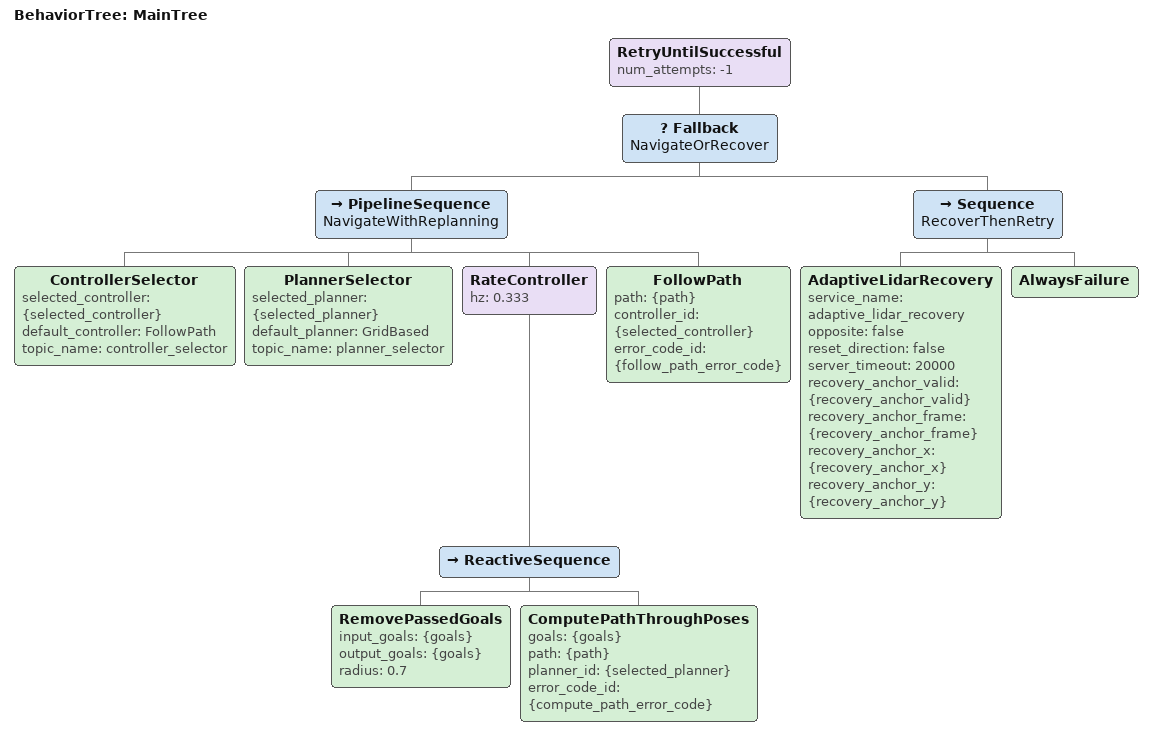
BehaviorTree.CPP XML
<!-- Multi-pose counterpart using the AMR-local adaptive LiDAR recovery. -->
<root BTCPP_format="4" main_tree_to_execute="MainTree">
  <BehaviorTree ID="MainTree">
    <RetryUntilSuccessful num_attempts="-1">
      <Fallback name="NavigateOrRecover">
        <PipelineSequence name="NavigateWithReplanning">
          <ControllerSelector selected_controller="{selected_controller}" default_controller="FollowPath" topic_name="controller_selector"/>
          <PlannerSelector selected_planner="{selected_planner}" default_planner="GridBased" topic_name="planner_selector"/>
          <RateController hz="0.333">
            <ReactiveSequence>
              <RemovePassedGoals input_goals="{goals}" output_goals="{goals}" radius="0.7"/>
              <ComputePathThroughPoses goals="{goals}" path="{path}" planner_id="{selected_planner}" error_code_id="{compute_path_error_code}"/>
            </ReactiveSequence>
          </RateController>
          <FollowPath path="{path}" controller_id="{selected_controller}" error_code_id="{follow_path_error_code}"/>
        </PipelineSequence>
        <Sequence name="RecoverThenRetry">
          <AdaptiveLidarRecovery service_name="adaptive_lidar_recovery" opposite="false" reset_direction="false" server_timeout="20000" recovery_anchor_valid="{recovery_anchor_valid}" recovery_anchor_frame="{recovery_anchor_frame}" recovery_anchor_x="{recovery_anchor_x}" recovery_anchor_y="{recovery_anchor_y}"/>
          <AlwaysFailure/>
        </Sequence>
      </Fallback>
    </RetryUntilSuccessful>
  </BehaviorTree>
</root>
